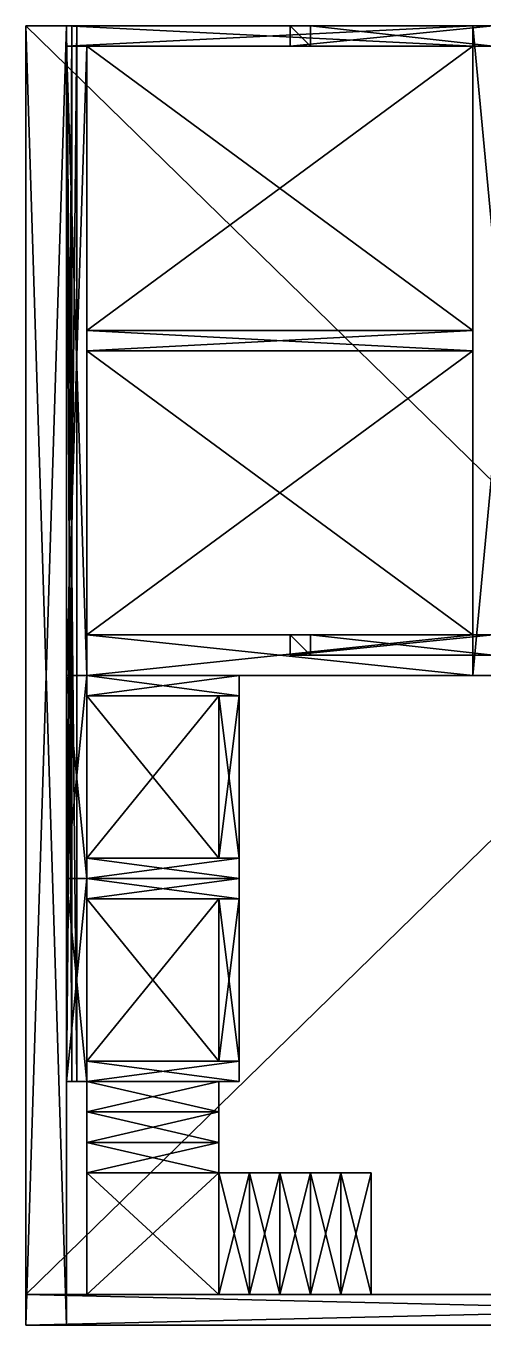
# Model space of a CAD drawing. Extents: x -512 to 512, y -512 to 512.
# Drawn here: x -512 to -152, y -512 to 512 of the extents above; entities that cross this region are included whole.
import ezdxf

# ---------------------------------------------------------------- set-up
doc = ezdxf.new("R2010")
doc.units = 0

msp = doc.modelspace()

# ---------------------------------------------------------------- meshes
at = {"layer": 'OBJECT000', "color": 50}
mesh = msp.add_polyface(dxfattribs=at)
corners = [(-264, -488, -208), (-264, -392, -208), (-240, -392, -208), (-240, -488, -208), (-264, -392, -224), (-264, -488, -224), (-240, -488, -224), (-240, -392, -224)]
mesh.append_faces([[corners[k] for k in face] for face in [(1, 3, 0), (5, 7, 4), (4, 0, 5), (6, 2, 7), (7, 1, 4), (5, 3, 6)]], dxfattribs={"vtx0": -1})
mesh.append_faces([[corners[k] for k in face] for face in [(1, 2, 3), (5, 6, 7), (4, 1, 0), (6, 3, 2), (7, 2, 1), (5, 0, 3)]], dxfattribs={"vtx2": -1})
at = {"layer": 'OBJECT001', "color": 50}
mesh = msp.add_polyface(dxfattribs=at)
corners = [(-288, -488, -184), (-288, -392, -184), (-264, -392, -184), (-264, -488, -184), (-288, -392, -200), (-288, -488, -200), (-264, -488, -200), (-264, -392, -200)]
mesh.append_faces([[corners[k] for k in face] for face in [(1, 3, 0), (5, 7, 4), (4, 0, 5), (6, 2, 7), (7, 1, 4), (5, 3, 6)]], dxfattribs={"vtx0": -1})
mesh.append_faces([[corners[k] for k in face] for face in [(1, 2, 3), (5, 6, 7), (4, 1, 0), (6, 3, 2), (7, 2, 1), (5, 0, 3)]], dxfattribs={"vtx2": -1})
at = {"layer": 'OBJECT002', "color": 50}
mesh = msp.add_polyface(dxfattribs=at)
corners = [(-312, -488, -160), (-312, -392, -160), (-288, -392, -160), (-288, -488, -160), (-312, -392, -176), (-312, -488, -176), (-288, -488, -176), (-288, -392, -176)]
mesh.append_faces([[corners[k] for k in face] for face in [(1, 3, 0), (5, 7, 4), (4, 0, 5), (6, 2, 7), (7, 1, 4), (5, 3, 6)]], dxfattribs={"vtx0": -1})
mesh.append_faces([[corners[k] for k in face] for face in [(1, 2, 3), (5, 6, 7), (4, 1, 0), (6, 3, 2), (7, 2, 1), (5, 0, 3)]], dxfattribs={"vtx2": -1})
at = {"layer": 'OBJECT003', "color": 50}
mesh = msp.add_polyface(dxfattribs=at)
corners = [(-336, -488, -136), (-336, -392, -136), (-312, -392, -136), (-312, -488, -136), (-336, -392, -152), (-336, -488, -152), (-312, -488, -152), (-312, -392, -152)]
mesh.append_faces([[corners[k] for k in face] for face in [(1, 3, 0), (5, 7, 4), (4, 0, 5), (6, 2, 7), (7, 1, 4), (5, 3, 6)]], dxfattribs={"vtx0": -1})
mesh.append_faces([[corners[k] for k in face] for face in [(1, 2, 3), (5, 6, 7), (4, 1, 0), (6, 3, 2), (7, 2, 1), (5, 0, 3)]], dxfattribs={"vtx2": -1})
at = {"layer": 'OBJECT004', "color": 50}
mesh = msp.add_polyface(dxfattribs=at)
corners = [(-360, -488, -112), (-360, -392, -112), (-336, -392, -112), (-336, -488, -112), (-360, -392, -128), (-360, -488, -128), (-336, -488, -128), (-336, -392, -128)]
mesh.append_faces([[corners[k] for k in face] for face in [(1, 3, 0), (5, 7, 4), (4, 0, 5), (6, 2, 7), (7, 1, 4), (5, 3, 6)]], dxfattribs={"vtx0": -1})
mesh.append_faces([[corners[k] for k in face] for face in [(1, 2, 3), (5, 6, 7), (4, 1, 0), (6, 3, 2), (7, 2, 1), (5, 0, 3)]], dxfattribs={"vtx2": -1})
at = {"layer": 'OBJECT005', "color": 50}
mesh = msp.add_polyface(dxfattribs=at)
corners = [(-464, -488, -88), (-464, -392, -88), (-360, -392, -88), (-360, -488, -88), (-464, -392, -104), (-464, -488, -104), (-360, -488, -104), (-360, -392, -104)]
mesh.append_faces([[corners[k] for k in face] for face in [(1, 3, 0), (5, 7, 4), (4, 0, 5), (6, 2, 7), (7, 1, 4), (5, 3, 6)]], dxfattribs={"vtx0": -1})
mesh.append_faces([[corners[k] for k in face] for face in [(1, 2, 3), (5, 6, 7), (4, 1, 0), (6, 3, 2), (7, 2, 1), (5, 0, 3)]], dxfattribs={"vtx2": -1})
at = {"layer": 'OBJECT006', "color": 50}
mesh = msp.add_polyface(dxfattribs=at)
corners = [(-464, -392, -64), (-464, -368, -64), (-360, -368, -64), (-360, -392, -64), (-464, -368, -80), (-464, -392, -80), (-360, -392, -80), (-360, -368, -80)]
mesh.append_faces([[corners[k] for k in face] for face in [(1, 3, 0), (5, 7, 4), (4, 0, 5), (6, 2, 7), (7, 1, 4), (5, 3, 6)]], dxfattribs={"vtx0": -1})
mesh.append_faces([[corners[k] for k in face] for face in [(1, 2, 3), (5, 6, 7), (4, 1, 0), (6, 3, 2), (7, 2, 1), (5, 0, 3)]], dxfattribs={"vtx2": -1})
at = {"layer": 'OBJECT007', "color": 50}
mesh = msp.add_polyface(dxfattribs=at)
corners = [(-464, -368, -40), (-464, -344, -40), (-360, -344, -40), (-360, -368, -40), (-464, -344, -56), (-464, -368, -56), (-360, -368, -56), (-360, -344, -56)]
mesh.append_faces([[corners[k] for k in face] for face in [(1, 3, 0), (5, 7, 4), (4, 0, 5), (6, 2, 7), (7, 1, 4), (5, 3, 6)]], dxfattribs={"vtx0": -1})
mesh.append_faces([[corners[k] for k in face] for face in [(1, 2, 3), (5, 6, 7), (4, 1, 0), (6, 3, 2), (7, 2, 1), (5, 0, 3)]], dxfattribs={"vtx2": -1})
at = {"layer": 'OBJECT008', "color": 50}
mesh = msp.add_polyface(dxfattribs=at)
corners = [(-464, -344, -16), (-464, -320, -16), (-360, -320, -16), (-360, -344, -16), (-464, -320, -32), (-464, -344, -32), (-360, -344, -32), (-360, -320, -32)]
mesh.append_faces([[corners[k] for k in face] for face in [(1, 3, 0), (5, 7, 4), (4, 0, 5), (6, 2, 7), (7, 1, 4), (5, 3, 6)]], dxfattribs={"vtx0": -1})
mesh.append_faces([[corners[k] for k in face] for face in [(1, 2, 3), (5, 6, 7), (4, 1, 0), (6, 3, 2), (7, 2, 1), (5, 0, 3)]], dxfattribs={"vtx2": -1})
at = {"layer": 'OBJECT009', "color": 50}
mesh = msp.add_polyface(dxfattribs=at)
corners = [(-512, -512, 256), (-512, -488, 256), (512, -488, 256), (512, -512, 256), (-512, -488, 224), (-512, -512, 224), (512, -512, 224), (512, -488, 224)]
mesh.append_faces([[corners[k] for k in face] for face in [(1, 3, 0), (5, 7, 4), (4, 0, 5), (6, 2, 7), (7, 1, 4), (5, 3, 6)]], dxfattribs={"vtx0": -1})
mesh.append_faces([[corners[k] for k in face] for face in [(1, 2, 3), (5, 6, 7), (4, 1, 0), (6, 3, 2), (7, 2, 1), (5, 0, 3)]], dxfattribs={"vtx2": -1})
at = {"layer": 'OBJECT010', "color": 50}
mesh = msp.add_polyface(dxfattribs=at)
corners = [(-264, -488, -208), (-264, -392, -208), (-240, -392, -208), (-240, -488, -208), (-264, -392, -224), (-264, -488, -224), (-240, -488, -224), (-240, -392, -224)]
mesh.append_faces([[corners[k] for k in face] for face in [(1, 3, 0), (5, 7, 4), (4, 0, 5), (6, 2, 7), (7, 1, 4), (5, 3, 6)]], dxfattribs={"vtx0": -1})
mesh.append_faces([[corners[k] for k in face] for face in [(1, 2, 3), (5, 6, 7), (4, 1, 0), (6, 3, 2), (7, 2, 1), (5, 0, 3)]], dxfattribs={"vtx2": -1})
at = {"layer": 'OBJECT011', "color": 50}
mesh = msp.add_polyface(dxfattribs=at)
corners = [(-288, -488, -184), (-288, -392, -184), (-264, -392, -184), (-264, -488, -184), (-288, -392, -200), (-288, -488, -200), (-264, -488, -200), (-264, -392, -200)]
mesh.append_faces([[corners[k] for k in face] for face in [(1, 3, 0), (5, 7, 4), (4, 0, 5), (6, 2, 7), (7, 1, 4), (5, 3, 6)]], dxfattribs={"vtx0": -1})
mesh.append_faces([[corners[k] for k in face] for face in [(1, 2, 3), (5, 6, 7), (4, 1, 0), (6, 3, 2), (7, 2, 1), (5, 0, 3)]], dxfattribs={"vtx2": -1})
at = {"layer": 'OBJECT012', "color": 50}
mesh = msp.add_polyface(dxfattribs=at)
corners = [(-312, -488, -160), (-312, -392, -160), (-288, -392, -160), (-288, -488, -160), (-312, -392, -176), (-312, -488, -176), (-288, -488, -176), (-288, -392, -176)]
mesh.append_faces([[corners[k] for k in face] for face in [(1, 3, 0), (5, 7, 4), (4, 0, 5), (6, 2, 7), (7, 1, 4), (5, 3, 6)]], dxfattribs={"vtx0": -1})
mesh.append_faces([[corners[k] for k in face] for face in [(1, 2, 3), (5, 6, 7), (4, 1, 0), (6, 3, 2), (7, 2, 1), (5, 0, 3)]], dxfattribs={"vtx2": -1})
at = {"layer": 'OBJECT013', "color": 50}
mesh = msp.add_polyface(dxfattribs=at)
corners = [(-336, -488, -136), (-336, -392, -136), (-312, -392, -136), (-312, -488, -136), (-336, -392, -152), (-336, -488, -152), (-312, -488, -152), (-312, -392, -152)]
mesh.append_faces([[corners[k] for k in face] for face in [(1, 3, 0), (5, 7, 4), (4, 0, 5), (6, 2, 7), (7, 1, 4), (5, 3, 6)]], dxfattribs={"vtx0": -1})
mesh.append_faces([[corners[k] for k in face] for face in [(1, 2, 3), (5, 6, 7), (4, 1, 0), (6, 3, 2), (7, 2, 1), (5, 0, 3)]], dxfattribs={"vtx2": -1})
at = {"layer": 'OBJECT014', "color": 50}
mesh = msp.add_polyface(dxfattribs=at)
corners = [(-360, -488, -112), (-360, -392, -112), (-336, -392, -112), (-336, -488, -112), (-360, -392, -128), (-360, -488, -128), (-336, -488, -128), (-336, -392, -128)]
mesh.append_faces([[corners[k] for k in face] for face in [(1, 3, 0), (5, 7, 4), (4, 0, 5), (6, 2, 7), (7, 1, 4), (5, 3, 6)]], dxfattribs={"vtx0": -1})
mesh.append_faces([[corners[k] for k in face] for face in [(1, 2, 3), (5, 6, 7), (4, 1, 0), (6, 3, 2), (7, 2, 1), (5, 0, 3)]], dxfattribs={"vtx2": -1})
at = {"layer": 'OBJECT015', "color": 50}
mesh = msp.add_polyface(dxfattribs=at)
corners = [(-464, -488, -88), (-464, -392, -88), (-360, -392, -88), (-360, -488, -88), (-464, -392, -104), (-464, -488, -104), (-360, -488, -104), (-360, -392, -104)]
mesh.append_faces([[corners[k] for k in face] for face in [(1, 3, 0), (5, 7, 4), (4, 0, 5), (6, 2, 7), (7, 1, 4), (5, 3, 6)]], dxfattribs={"vtx0": -1})
mesh.append_faces([[corners[k] for k in face] for face in [(1, 2, 3), (5, 6, 7), (4, 1, 0), (6, 3, 2), (7, 2, 1), (5, 0, 3)]], dxfattribs={"vtx2": -1})
at = {"layer": 'OBJECT016', "color": 50}
mesh = msp.add_polyface(dxfattribs=at)
corners = [(-464, -392, -64), (-464, -368, -64), (-360, -368, -64), (-360, -392, -64), (-464, -368, -80), (-464, -392, -80), (-360, -392, -80), (-360, -368, -80)]
mesh.append_faces([[corners[k] for k in face] for face in [(1, 3, 0), (5, 7, 4), (4, 0, 5), (6, 2, 7), (7, 1, 4), (5, 3, 6)]], dxfattribs={"vtx0": -1})
mesh.append_faces([[corners[k] for k in face] for face in [(1, 2, 3), (5, 6, 7), (4, 1, 0), (6, 3, 2), (7, 2, 1), (5, 0, 3)]], dxfattribs={"vtx2": -1})
at = {"layer": 'OBJECT017', "color": 50}
mesh = msp.add_polyface(dxfattribs=at)
corners = [(-464, -368, -40), (-464, -344, -40), (-360, -344, -40), (-360, -368, -40), (-464, -344, -56), (-464, -368, -56), (-360, -368, -56), (-360, -344, -56)]
mesh.append_faces([[corners[k] for k in face] for face in [(1, 3, 0), (5, 7, 4), (4, 0, 5), (6, 2, 7), (7, 1, 4), (5, 3, 6)]], dxfattribs={"vtx0": -1})
mesh.append_faces([[corners[k] for k in face] for face in [(1, 2, 3), (5, 6, 7), (4, 1, 0), (6, 3, 2), (7, 2, 1), (5, 0, 3)]], dxfattribs={"vtx2": -1})
at = {"layer": 'OBJECT018', "color": 50}
mesh = msp.add_polyface(dxfattribs=at)
corners = [(-464, -344, -16), (-464, -320, -16), (-360, -320, -16), (-360, -344, -16), (-464, -320, -32), (-464, -344, -32), (-360, -344, -32), (-360, -320, -32)]
mesh.append_faces([[corners[k] for k in face] for face in [(1, 3, 0), (5, 7, 4), (4, 0, 5), (6, 2, 7), (7, 1, 4), (5, 3, 6)]], dxfattribs={"vtx0": -1})
mesh.append_faces([[corners[k] for k in face] for face in [(1, 2, 3), (5, 6, 7), (4, 1, 0), (6, 3, 2), (7, 2, 1), (5, 0, 3)]], dxfattribs={"vtx2": -1})
at = {"layer": 'OBJECT019', "color": 50}
mesh = msp.add_polyface(dxfattribs=at)
corners = [(-480, -320, 32), (-480, 512, 32), (-476, 512, 32), (-476, -320, 32), (-480, 512), (-480, -320), (-476, -320), (-476, 512)]
mesh.append_faces([[corners[k] for k in face] for face in [(1, 3, 0), (5, 7, 4), (4, 0, 5), (6, 2, 7), (7, 1, 4), (5, 3, 6)]], dxfattribs={"vtx0": -1})
mesh.append_faces([[corners[k] for k in face] for face in [(1, 2, 3), (5, 6, 7), (4, 1, 0), (6, 3, 2), (7, 2, 1), (5, 0, 3)]], dxfattribs={"vtx2": -1})
at = {"layer": 'OBJECT020', "color": 50}
mesh = msp.add_polyface(dxfattribs=at)
corners = [(-480, -320, 48), (-480, 512, 48), (-472, 512, 48), (-472, -320, 48), (-480, 512, 32), (-480, -320, 32), (-472, -320, 32), (-472, 512, 32)]
mesh.append_faces([[corners[k] for k in face] for face in [(1, 3, 0), (5, 7, 4), (4, 0, 5), (6, 2, 7), (7, 1, 4), (5, 3, 6)]], dxfattribs={"vtx0": -1})
mesh.append_faces([[corners[k] for k in face] for face in [(1, 2, 3), (5, 6, 7), (4, 1, 0), (6, 3, 2), (7, 2, 1), (5, 0, 3)]], dxfattribs={"vtx2": -1})
at = {"layer": 'OBJECT021', "color": 50}
mesh = msp.add_polyface(dxfattribs=at)
corners = [(-464, 0), (-464, 32), (-160, 32), (-160, 0), (-464, 32, -32), (-464, 0, -32), (-160, 0, -32), (-160, 32, -32)]
mesh.append_faces([[corners[k] for k in face] for face in [(1, 3, 0), (5, 7, 4), (4, 0, 5), (6, 2, 7), (7, 1, 4), (5, 3, 6)]], dxfattribs={"vtx0": -1})
mesh.append_faces([[corners[k] for k in face] for face in [(1, 2, 3), (5, 6, 7), (4, 1, 0), (6, 3, 2), (7, 2, 1), (5, 0, 3)]], dxfattribs={"vtx2": -1})
at = {"layer": 'OBJECT022', "color": 50}
mesh = msp.add_polyface(dxfattribs=at)
corners = [(-480, 0), (-480, 496), (-464, 496), (-464, 0), (-480, 496, -32), (-480, 0, -32), (-464, 0, -32), (-464, 496, -32)]
mesh.append_faces([[corners[k] for k in face] for face in [(1, 3, 0), (5, 7, 4), (6, 2, 7), (4, 0, 5), (7, 1, 4), (5, 3, 6)]], dxfattribs={"vtx0": -1})
mesh.append_faces([[corners[k] for k in face] for face in [(1, 2, 3), (5, 6, 7), (6, 3, 2), (4, 1, 0), (7, 2, 1), (5, 0, 3)]], dxfattribs={"vtx2": -1})
at = {"layer": 'OBJECT023', "color": 50}
mesh = msp.add_polyface(dxfattribs=at)
corners = [(-464, 32, -8), (-464, 256, -8), (-160, 256, -8), (-160, 32, -8), (-464, 256, -24), (-464, 32, -24), (-160, 32, -24), (-160, 256, -24)]
mesh.append_faces([[corners[k] for k in face] for face in [(1, 3, 0), (5, 7, 4), (4, 0, 5), (6, 2, 7), (7, 1, 4), (5, 3, 6)]], dxfattribs={"vtx0": -1})
mesh.append_faces([[corners[k] for k in face] for face in [(1, 2, 3), (5, 6, 7), (4, 1, 0), (6, 3, 2), (7, 2, 1), (5, 0, 3)]], dxfattribs={"vtx2": -1})
at = {"layer": 'OBJECT024', "color": 50}
mesh = msp.add_polyface(dxfattribs=at)
corners = [(-464, 256), (-464, 272), (-160, 272), (-160, 256), (-464, 272, -32), (-464, 256, -32), (-160, 256, -32), (-160, 272, -32)]
mesh.append_faces([[corners[k] for k in face] for face in [(1, 3, 0), (5, 7, 4), (4, 0, 5), (6, 2, 7), (7, 1, 4), (5, 3, 6)]], dxfattribs={"vtx0": -1})
mesh.append_faces([[corners[k] for k in face] for face in [(1, 2, 3), (5, 6, 7), (4, 1, 0), (6, 3, 2), (7, 2, 1), (5, 0, 3)]], dxfattribs={"vtx2": -1})
at = {"layer": 'OBJECT025', "color": 50}
mesh = msp.add_polyface(dxfattribs=at)
corners = [(-160, 0), (-160, 512), (-112, 512), (-112, 0), (-160, 512, -32), (-160, 0, -32), (-112, 0, -32), (-112, 512, -32)]
mesh.append_faces([[corners[k] for k in face] for face in [(1, 3, 0), (5, 7, 4), (4, 0, 5), (6, 2, 7), (7, 1, 4), (5, 3, 6)]], dxfattribs={"vtx0": -1})
mesh.append_faces([[corners[k] for k in face] for face in [(1, 2, 3), (5, 6, 7), (4, 1, 0), (6, 3, 2), (7, 2, 1), (5, 0, 3)]], dxfattribs={"vtx2": -1})
at = {"layer": 'OBJECT026', "color": 50}
mesh = msp.add_polyface(dxfattribs=at)
corners = [(-464, 272, -8), (-464, 496, -8), (-160, 496, -8), (-160, 272, -8), (-464, 496, -24), (-464, 272, -24), (-160, 272, -24), (-160, 496, -24)]
mesh.append_faces([[corners[k] for k in face] for face in [(1, 3, 0), (5, 7, 4), (4, 0, 5), (6, 2, 7), (7, 1, 4), (5, 3, 6)]], dxfattribs={"vtx0": -1})
mesh.append_faces([[corners[k] for k in face] for face in [(1, 2, 3), (5, 6, 7), (4, 1, 0), (6, 3, 2), (7, 2, 1), (5, 0, 3)]], dxfattribs={"vtx2": -1})
at = {"layer": 'OBJECT027', "color": 50}
mesh = msp.add_polyface(dxfattribs=at)
corners = [(-480, 496), (-480, 512), (-160, 512), (-160, 496), (-480, 512, -32), (-480, 496, -32), (-160, 496, -32), (-160, 512, -32)]
mesh.append_faces([[corners[k] for k in face] for face in [(1, 3, 0), (5, 7, 4), (6, 2, 7), (4, 0, 5), (7, 1, 4), (5, 3, 6)]], dxfattribs={"vtx0": -1})
mesh.append_faces([[corners[k] for k in face] for face in [(1, 2, 3), (5, 6, 7), (6, 3, 2), (4, 1, 0), (7, 2, 1), (5, 0, 3)]], dxfattribs={"vtx2": -1})
at = {"layer": 'OBJECT029', "color": 50}
mesh = msp.add_polyface(dxfattribs=at)
corners = [(-288, 496, -32), (-288, 512, -32), (-144, 512, -88), (-144, 496, -88), (-304, 512, -32), (-304, 496, -32), (-144, 496, -96), (-144, 512, -96)]
mesh.append_faces([[corners[k] for k in face] for face in [(1, 3, 0), (5, 7, 4), (6, 2, 7), (4, 0, 5), (1, 7, 2), (5, 3, 6)]], dxfattribs={"vtx0": -1})
mesh.append_faces([[corners[k] for k in face] for face in [(1, 2, 3), (5, 6, 7), (6, 3, 2), (4, 1, 0), (1, 4, 7), (5, 0, 3)]], dxfattribs={"vtx2": -1})
at = {"layer": 'OBJECT031', "color": 50}
mesh = msp.add_polyface(dxfattribs=at)
corners = [(-288, 16, -32), (-288, 32, -32), (-144, 32, -88), (-144, 16, -88), (-304, 32, -32), (-304, 16, -32), (-144, 16, -96), (-144, 32, -96)]
mesh.append_faces([[corners[k] for k in face] for face in [(1, 3, 0), (5, 7, 4), (6, 2, 7), (4, 0, 5), (1, 7, 2), (5, 3, 6)]], dxfattribs={"vtx0": -1})
mesh.append_faces([[corners[k] for k in face] for face in [(1, 2, 3), (5, 6, 7), (6, 3, 2), (4, 1, 0), (1, 4, 7), (5, 0, 3)]], dxfattribs={"vtx2": -1})
at = {"layer": 'OBJECT075', "color": 50}
mesh = msp.add_polyface(dxfattribs=at)
corners = [(-512, -512, -224), (-512, -488, -224), (512, -488, -224), (512, -512, -224), (-512, -488, -256), (-512, -512, -256), (512, -512, -256), (512, -488, -256)]
mesh.append_faces([[corners[k] for k in face] for face in [(1, 3, 0), (5, 7, 4), (4, 0, 5), (6, 2, 7), (7, 1, 4), (5, 3, 6)]], dxfattribs={"vtx0": -1})
mesh.append_faces([[corners[k] for k in face] for face in [(1, 2, 3), (5, 6, 7), (4, 1, 0), (6, 3, 2), (7, 2, 1), (5, 0, 3)]], dxfattribs={"vtx2": -1})
at = {"layer": 'OBJECT076', "color": 50}
mesh = msp.add_polyface(dxfattribs=at)
corners = [(-512, 512, -256), (-512, -488, -256), (512, -488, -256), (512, 512, -256), (-512, -488, -224), (-512, 512, -224), (512, 512, -224), (512, -488, -224)]
mesh.append_faces([[corners[k] for k in face] for face in [(1, 3, 0), (1, 5, 4), (3, 7, 6), (0, 6, 5), (2, 4, 7), (5, 7, 4)]], dxfattribs={"vtx0": -1})
mesh.append_faces([[corners[k] for k in face] for face in [(1, 2, 3), (1, 0, 5), (3, 2, 7), (0, 3, 6), (2, 1, 4), (5, 6, 7)]], dxfattribs={"vtx2": -1})
at = {"layer": 'OBJECT078', "color": 50}
mesh = msp.add_polyface(dxfattribs=at)
corners = [(-512, -512), (-512, -512, -224), (-512, 512, -224), (-512, 512), (-480, 512, -224), (-480, 512), (-480, -512, -224), (-480, -512)]
mesh.append_faces([[corners[k] for k in face] for face in [(1, 3, 0), (2, 5, 3), (1, 7, 6), (0, 5, 7), (2, 6, 4), (4, 7, 5)]], dxfattribs={"vtx0": -1})
mesh.append_faces([[corners[k] for k in face] for face in [(1, 2, 3), (2, 4, 5), (1, 0, 7), (0, 3, 5), (2, 1, 6), (4, 6, 7)]], dxfattribs={"vtx2": -1})
at = {"layer": 'OBJECT079', "color": 50}
mesh = msp.add_polyface(dxfattribs=at)
corners = [(-512, -488, 256), (-512, 512, 256), (512, 512, 256), (512, -488, 256), (-512, 512, 224), (-512, -488, 224), (512, -488, 224), (512, 512, 224)]
mesh.append_faces([[corners[k] for k in face] for face in [(1, 3, 0), (1, 5, 4), (3, 7, 6), (2, 4, 7), (0, 6, 5), (5, 7, 4)]], dxfattribs={"vtx0": -1})
mesh.append_faces([[corners[k] for k in face] for face in [(1, 2, 3), (1, 0, 5), (3, 2, 7), (2, 1, 4), (0, 3, 6), (5, 6, 7)]], dxfattribs={"vtx2": -1})
at = {"layer": 'OBJECT081', "color": 50}
mesh = msp.add_polyface(dxfattribs=at)
corners = [(-512, -512, 224), (-512, -512), (-512, 512), (-512, 512, 224), (-480, 512), (-480, 512, 224), (-480, -512), (-480, -512, 224)]
mesh.append_faces([[corners[k] for k in face] for face in [(1, 3, 0), (2, 5, 3), (1, 7, 6), (0, 5, 7), (2, 6, 4), (4, 7, 5)]], dxfattribs={"vtx0": -1})
mesh.append_faces([[corners[k] for k in face] for face in [(1, 2, 3), (2, 4, 5), (1, 0, 7), (0, 3, 5), (2, 1, 6), (4, 6, 7)]], dxfattribs={"vtx2": -1})
at = {"layer": 'OBJECT083', "color": 50}
mesh = msp.add_polyface(dxfattribs=at)
corners = [(-360, -304), (-360, -176), (-344, -176), (-344, -304), (-360, -176, -32), (-360, -304, -32), (-344, -304, -32), (-344, -176, -32)]
mesh.append_faces([[corners[k] for k in face] for face in [(1, 3, 0), (5, 7, 4), (4, 0, 5), (6, 2, 7), (7, 1, 4), (5, 3, 6)]], dxfattribs={"vtx0": -1})
mesh.append_faces([[corners[k] for k in face] for face in [(1, 2, 3), (5, 6, 7), (4, 1, 0), (6, 3, 2), (7, 2, 1), (5, 0, 3)]], dxfattribs={"vtx2": -1})
at = {"layer": 'OBJECT084', "color": 50}
mesh = msp.add_polyface(dxfattribs=at)
corners = [(-464, -176), (-464, -160), (-344, -160), (-344, -176), (-464, -160, -32), (-464, -176, -32), (-344, -176, -32), (-344, -160, -32)]
mesh.append_faces([[corners[k] for k in face] for face in [(1, 3, 0), (5, 7, 4), (4, 0, 5), (6, 2, 7), (7, 1, 4), (5, 3, 6)]], dxfattribs={"vtx0": -1})
mesh.append_faces([[corners[k] for k in face] for face in [(1, 2, 3), (5, 6, 7), (4, 1, 0), (6, 3, 2), (7, 2, 1), (5, 0, 3)]], dxfattribs={"vtx2": -1})
at = {"layer": 'OBJECT085', "color": 50}
mesh = msp.add_polyface(dxfattribs=at)
corners = [(-480, -320), (-480, -160), (-464, -160), (-464, -320), (-480, -160, -32), (-480, -320, -32), (-464, -320, -32), (-464, -160, -32)]
mesh.append_faces([[corners[k] for k in face] for face in [(1, 3, 0), (5, 7, 4), (4, 0, 5), (6, 2, 7), (7, 1, 4), (5, 3, 6)]], dxfattribs={"vtx0": -1})
mesh.append_faces([[corners[k] for k in face] for face in [(1, 2, 3), (5, 6, 7), (4, 1, 0), (6, 3, 2), (7, 2, 1), (5, 0, 3)]], dxfattribs={"vtx2": -1})
at = {"layer": 'OBJECT086', "color": 50}
mesh = msp.add_polyface(dxfattribs=at)
corners = [(-464, -320), (-464, -304), (-344, -304), (-344, -320), (-464, -304, -32), (-464, -320, -32), (-344, -320, -32), (-344, -304, -32)]
mesh.append_faces([[corners[k] for k in face] for face in [(1, 3, 0), (5, 7, 4), (4, 0, 5), (6, 2, 7), (7, 1, 4), (5, 3, 6)]], dxfattribs={"vtx0": -1})
mesh.append_faces([[corners[k] for k in face] for face in [(1, 2, 3), (5, 6, 7), (4, 1, 0), (6, 3, 2), (7, 2, 1), (5, 0, 3)]], dxfattribs={"vtx2": -1})
at = {"layer": 'OBJECT087', "color": 50}
mesh = msp.add_polyface(dxfattribs=at)
corners = [(-464, -304, -8), (-464, -176, -8), (-360, -176, -8), (-360, -304, -8), (-464, -176, -24), (-464, -304, -24), (-360, -304, -24), (-360, -176, -24)]
mesh.append_faces([[corners[k] for k in face] for face in [(1, 3, 0), (5, 7, 4), (4, 0, 5), (6, 2, 7), (7, 1, 4), (5, 3, 6)]], dxfattribs={"vtx0": -1})
mesh.append_faces([[corners[k] for k in face] for face in [(1, 2, 3), (5, 6, 7), (4, 1, 0), (6, 3, 2), (7, 2, 1), (5, 0, 3)]], dxfattribs={"vtx2": -1})
at = {"layer": 'OBJECT088', "color": 50}
mesh = msp.add_polyface(dxfattribs=at)
corners = [(-360, -144), (-360, -16), (-344, -16), (-344, -144), (-360, -16, -32), (-360, -144, -32), (-344, -144, -32), (-344, -16, -32)]
mesh.append_faces([[corners[k] for k in face] for face in [(1, 3, 0), (5, 7, 4), (4, 0, 5), (6, 2, 7), (7, 1, 4), (5, 3, 6)]], dxfattribs={"vtx0": -1})
mesh.append_faces([[corners[k] for k in face] for face in [(1, 2, 3), (5, 6, 7), (4, 1, 0), (6, 3, 2), (7, 2, 1), (5, 0, 3)]], dxfattribs={"vtx2": -1})
at = {"layer": 'OBJECT089', "color": 50}
mesh = msp.add_polyface(dxfattribs=at)
corners = [(-464, -16), (-464, 0), (-344, 0), (-344, -16), (-464, 0, -32), (-464, -16, -32), (-344, -16, -32), (-344, 0, -32)]
mesh.append_faces([[corners[k] for k in face] for face in [(1, 3, 0), (5, 7, 4), (4, 0, 5), (6, 2, 7), (7, 1, 4), (5, 3, 6)]], dxfattribs={"vtx0": -1})
mesh.append_faces([[corners[k] for k in face] for face in [(1, 2, 3), (5, 6, 7), (4, 1, 0), (6, 3, 2), (7, 2, 1), (5, 0, 3)]], dxfattribs={"vtx2": -1})
at = {"layer": 'OBJECT090', "color": 50}
mesh = msp.add_polyface(dxfattribs=at)
corners = [(-480, -160), (-480, 0), (-464, 0), (-464, -160), (-480, 0, -32), (-480, -160, -32), (-464, -160, -32), (-464, 0, -32)]
mesh.append_faces([[corners[k] for k in face] for face in [(1, 3, 0), (5, 7, 4), (4, 0, 5), (6, 2, 7), (7, 1, 4), (5, 3, 6)]], dxfattribs={"vtx0": -1})
mesh.append_faces([[corners[k] for k in face] for face in [(1, 2, 3), (5, 6, 7), (4, 1, 0), (6, 3, 2), (7, 2, 1), (5, 0, 3)]], dxfattribs={"vtx2": -1})
at = {"layer": 'OBJECT091', "color": 50}
mesh = msp.add_polyface(dxfattribs=at)
corners = [(-464, -160), (-464, -144), (-344, -144), (-344, -160), (-464, -144, -32), (-464, -160, -32), (-344, -160, -32), (-344, -144, -32)]
mesh.append_faces([[corners[k] for k in face] for face in [(1, 3, 0), (5, 7, 4), (4, 0, 5), (6, 2, 7), (7, 1, 4), (5, 3, 6)]], dxfattribs={"vtx0": -1})
mesh.append_faces([[corners[k] for k in face] for face in [(1, 2, 3), (5, 6, 7), (4, 1, 0), (6, 3, 2), (7, 2, 1), (5, 0, 3)]], dxfattribs={"vtx2": -1})
at = {"layer": 'OBJECT092', "color": 50}
mesh = msp.add_polyface(dxfattribs=at)
corners = [(-464, -144, -8), (-464, -16, -8), (-360, -16, -8), (-360, -144, -8), (-464, -16, -24), (-464, -144, -24), (-360, -144, -24), (-360, -16, -24)]
mesh.append_faces([[corners[k] for k in face] for face in [(1, 3, 0), (5, 7, 4), (4, 0, 5), (6, 2, 7), (7, 1, 4), (5, 3, 6)]], dxfattribs={"vtx0": -1})
mesh.append_faces([[corners[k] for k in face] for face in [(1, 2, 3), (5, 6, 7), (4, 1, 0), (6, 3, 2), (7, 2, 1), (5, 0, 3)]], dxfattribs={"vtx2": -1})

doc.saveas('drawing.dxf')
